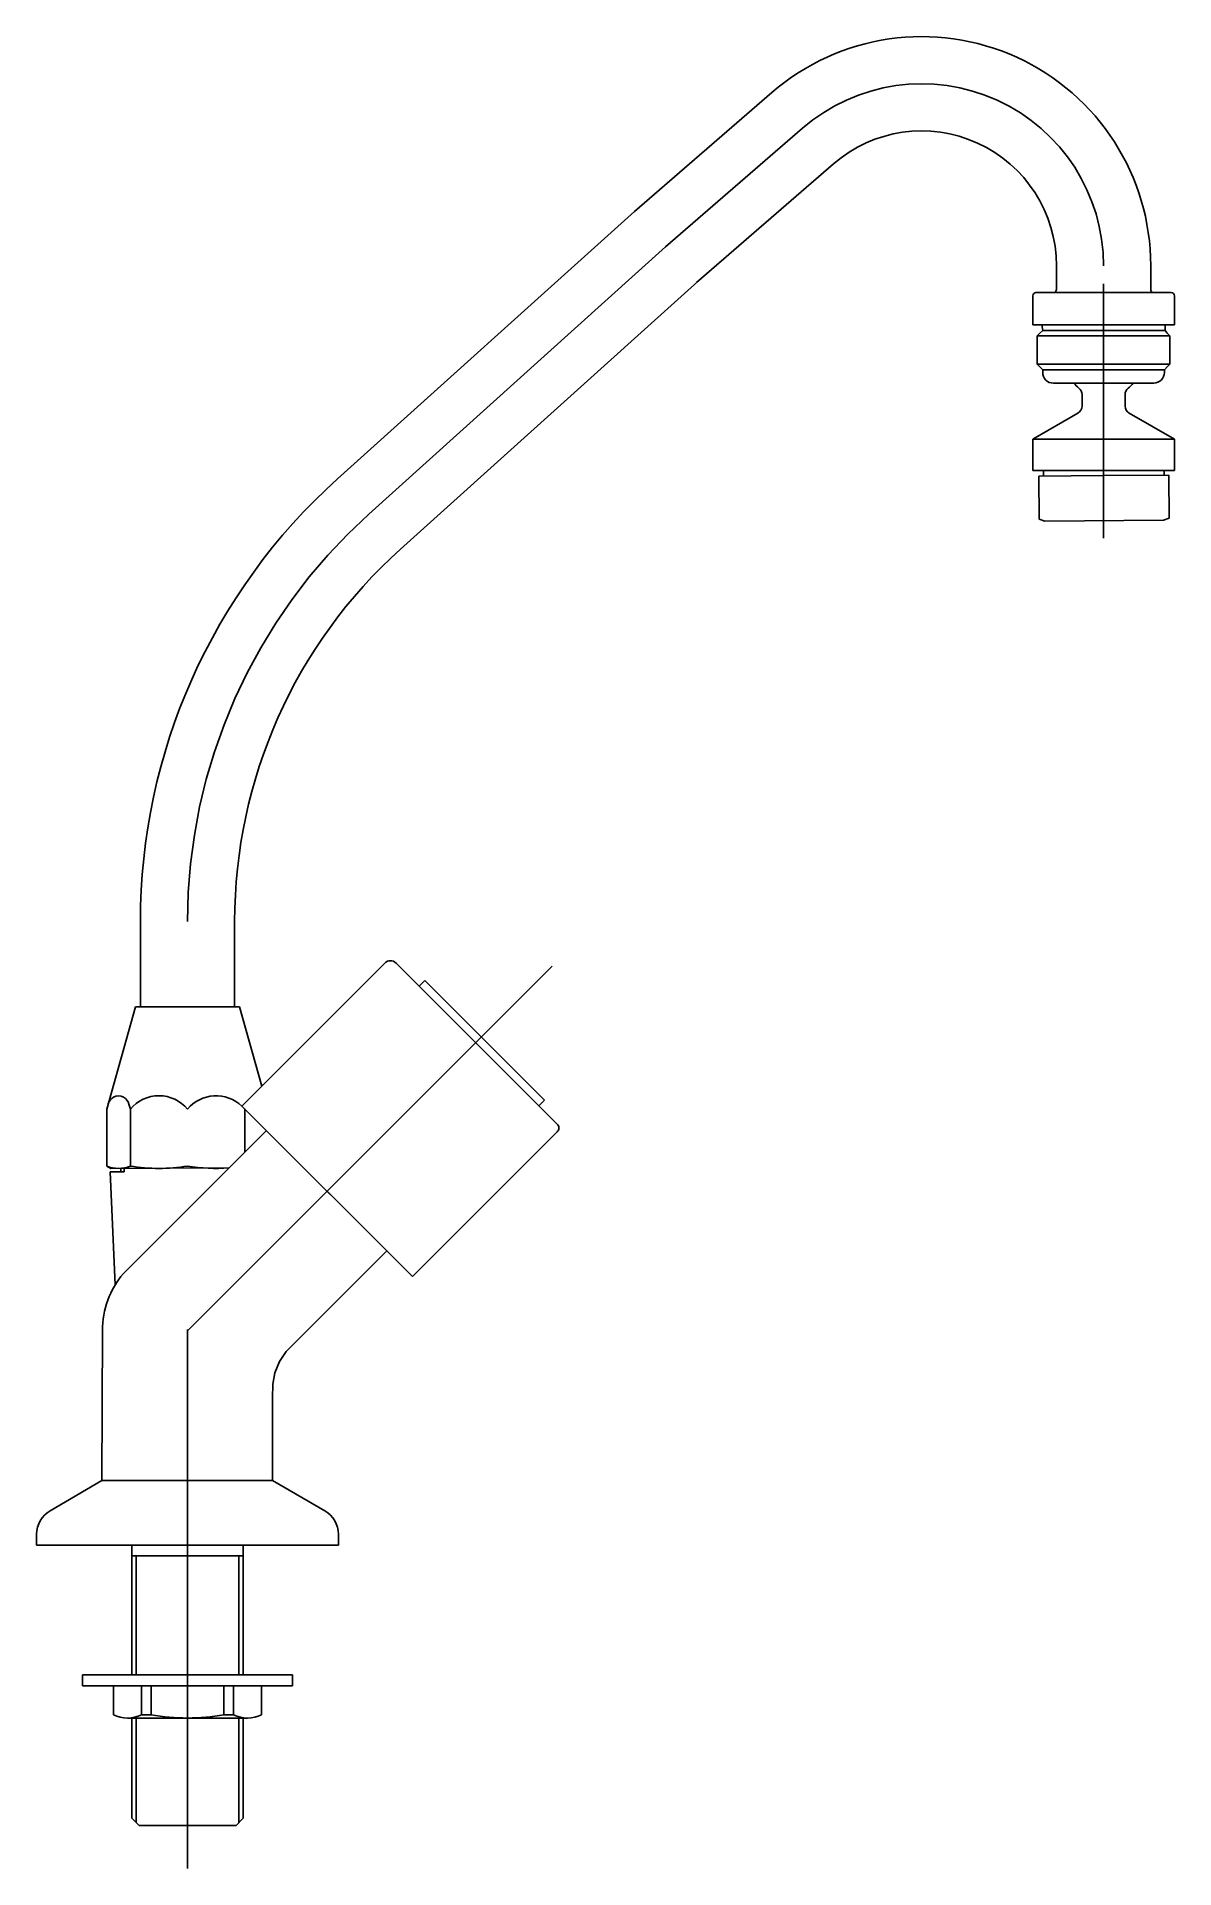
# Model space of a CAD drawing. Extents: x 78.581 to 78.792, y -30.986 to -30.646.
import ezdxf

# ---------------------------------------------------------------- set-up
doc = ezdxf.new("R2010")
doc.units = 0
doc.header["$LTSCALE"] = 0.2
doc.header["$MEASUREMENT"] = 0
doc.linetypes.add('AXES', pattern=[0.54, 0.3, -0.08, 0.08, -0.08])
doc.linetypes.add('CONTINU', pattern=[0])
doc.layers.get('0').update_dxf_attribs({"linetype": 'CONTINUOUS'})
doc.layers.add('DECA_EIXOS', color=5, linetype='AXES')

msp = doc.modelspace()

# ---------------------------------------------------------------- linework, layer by layer
at = {"linetype": 'CONTINU'}
for points in [[(78.78745, -30.68863, 0.642715), (78.71711, -30.65652)], [(78.76995, -30.68863, 0.642718), (78.72858, -30.66974)], [(78.76935, -30.69363, 0.41421), (78.76995, -30.69303)], [(78.78745, -30.69303, 0.415448), (78.78805, -30.69363)], [(78.76616, -30.69363, 0.414211), (78.76556, -30.69423)], [(78.79184, -30.69423, 0.414145), (78.79124, -30.69363)], [(78.7674, -30.70843, 0.414214), (78.7694, -30.71043)], [(78.788, -30.71043, 0.414177), (78.79, -30.70843)], [(78.77318, -30.71043, 0.045663), (78.77412, -30.71135)], [(78.7747, -30.71254, 0.233456), (78.77412, -30.71135)], [(78.78326, -30.71136, 0.231299), (78.7827, -30.71254)], [(78.78326, -30.71136, 0.045659), (78.78422, -30.71043)], [(78.77395, -30.71599, 0.267952), (78.7747, -30.71469)], [(78.7827, -30.71469, 0.267941), (78.78345, -30.71599)], [(78.63651, -30.72821, 0.212567), (78.59995, -30.81033)], [(78.64822, -30.74122, 0.212557), (78.61745, -30.81033)], [(78.64742, -30.81803, 0.414208), (78.6453, -30.81803)], [(78.59498, -30.84291, 0.185708), (78.594, -30.84407)], [(78.59681, -30.8429, 0.283757), (78.59498, -30.84291)], [(78.59787, -30.84437, 0.224058), (78.59681, -30.8429)], [(78.6087, -30.84513, 0.468801), (78.59809, -30.84513)], [(78.61877, -30.84456, 0.434584), (78.6087, -30.84513)], [(78.67731, -30.84933, 0.414223), (78.67731, -30.84792)], [(78.5937, -30.8557, 0.197187), (78.59809, -30.8557)], [(78.59809, -30.8557, 0.081682), (78.6087, -30.8557)], [(78.6087, -30.8557, 0.059124), (78.6164, -30.85605)], [(78.59681, -30.87563, 0.178737), (78.5929, -30.88622)], [(78.5832, -30.91969, 0.267946), (78.5807, -30.92402)], [(78.6367, -30.92402, 0.267959), (78.6342, -30.91969)], [(78.59495, -30.95751, 0.229734), (78.60017, -30.95751)], [(78.60195, -30.95751, 0.088888), (78.61545, -30.95751)], [(78.61723, -30.95751, 0.22973), (78.62245, -30.95751)]]:
    msp.add_lwpolyline(points, format="xyb", dxfattribs=at)
for points in [[(78.71711, -30.65652), (78.69167, -30.67855)], [(78.72858, -30.66974), (78.70313, -30.69178)], [(78.69167, -30.67855), (78.63651, -30.72821)], [(78.76995, -30.69303), (78.76995, -30.68863)], [(78.78745, -30.69303), (78.78745, -30.68863)], [(78.70338, -30.69155), (78.64822, -30.74122)], [(78.76556, -30.69963), (78.76556, -30.69423)], [(78.7787, -30.69363), (78.76616, -30.69363)], [(78.79124, -30.69363), (78.7787, -30.69363)], [(78.79184, -30.69963), (78.79184, -30.69423)], [(78.7787, -30.69963), (78.76556, -30.69963)], [(78.7674, -30.70063), (78.76724, -30.69963)], [(78.79184, -30.69963), (78.7787, -30.69963)], [(78.79016, -30.70063), (78.79016, -30.69963)], [(78.7664, -30.70163), (78.7669, -30.70113)], [(78.7664, -30.70163), (78.791, -30.70163)], [(78.7664, -30.70693), (78.7664, -30.70163)], [(78.7669, -30.70113), (78.7674, -30.70063)], [(78.7674, -30.70063), (78.79016, -30.70063)], [(78.7905, -30.70113), (78.79016, -30.70063)], [(78.791, -30.70163), (78.7905, -30.70113)], [(78.791, -30.70693), (78.791, -30.70163)], [(78.791, -30.70693), (78.7664, -30.70693)], [(78.7669, -30.70743), (78.7664, -30.70693)], [(78.7905, -30.70743), (78.791, -30.70693)], [(78.7674, -30.70793), (78.7669, -30.70743)], [(78.7674, -30.70843), (78.7674, -30.70793)], [(78.79, -30.70793), (78.7674, -30.70793)], [(78.79, -30.70793), (78.7905, -30.70743)], [(78.79, -30.70843), (78.79, -30.70793)], [(78.7787, -30.71043), (78.7694, -30.71043)], [(78.7747, -30.71469), (78.7747, -30.71254)], [(78.7787, -30.71043), (78.788, -30.71043)], [(78.7827, -30.71469), (78.7827, -30.71254)], [(78.77395, -30.71599), (78.76556, -30.72083)], [(78.79184, -30.72083), (78.78345, -30.71599)], [(78.76556, -30.72664), (78.76556, -30.72083)], [(78.76556, -30.72083), (78.79184, -30.72083)], [(78.79184, -30.72664), (78.79184, -30.72083)], [(78.76556, -30.72664), (78.7787, -30.72664)], [(78.76754, -30.72664), (78.76755, -30.72766)], [(78.7787, -30.72664), (78.79184, -30.72664)], [(78.78994, -30.72664), (78.78995, -30.72748)], [(78.7667, -30.72766), (78.7787, -30.72756)], [(78.7667, -30.72766), (78.76676, -30.73566)], [(78.7787, -30.72756), (78.7908, -30.72747)], [(78.7908, -30.72747), (78.79086, -30.73547)], [(78.76676, -30.73566), (78.76781, -30.73605)], [(78.76781, -30.73605), (78.78981, -30.73588)], [(78.78981, -30.73588), (78.79086, -30.73547)], [(78.59995, -30.82613), (78.59995, -30.81033)], [(78.61745, -30.82613), (78.61745, -30.81033)], [(78.61877, -30.84456), (78.6453, -30.81803)], [(78.67731, -30.84792), (78.64742, -30.81803)], [(78.65171, -30.82232), (78.65277, -30.82126)], [(78.67498, -30.84346), (78.65277, -30.82126)], [(78.5937, -30.84513), (78.59905, -30.82613)], [(78.59905, -30.82613), (78.61835, -30.82613)], [(78.61835, -30.82613), (78.62249, -30.84084)], [(78.5937, -30.8557), (78.5937, -30.84513)], [(78.59777, -30.844), (78.59809, -30.84513)], [(78.59809, -30.8557), (78.59809, -30.84513)], [(78.65044, -30.8762), (78.61877, -30.84456)], [(78.61931, -30.85313), (78.61931, -30.84507)], [(78.67392, -30.84452), (78.67498, -30.84346)], [(78.59681, -30.87563), (78.62334, -30.8491)], [(78.65044, -30.8762), (78.67731, -30.84933)], [(78.64568, -30.87145), (78.62497, -30.85076)], [(78.59445, -30.85613), (78.5937, -30.8557)], [(78.59445, -30.85613), (78.6164, -30.85605)], [(78.5963, -30.85612), (78.5963, -30.85674)], [(78.59695, -30.85604), (78.59695, -30.85674)], [(78.59527, -30.87776), (78.59435, -30.85674)], [(78.59695, -30.85674), (78.59435, -30.85674)], [(78.59562, -30.85674), (78.59435, -30.85674)], [(78.62701, -30.89012), (78.64568, -30.87145)], [(78.5929, -30.88622), (78.59283, -30.91402)], [(78.62452, -30.89615), (78.6249, -30.89403), (78.62576, -30.89195), (78.62701, -30.89012)], [(78.62452, -30.89615), (78.6245, -30.89877)], [(78.6245, -30.89877), (78.6245, -30.89998)], [(78.6245, -30.90099), (78.6245, -30.89998)], [(78.6245, -30.90099), (78.6245, -30.91402)], [(78.5832, -30.91969), (78.59283, -30.91402)], [(78.6245, -30.91402), (78.59283, -30.91402)], [(78.6342, -30.91969), (78.6245, -30.91402)], [(78.5807, -30.92601), (78.5807, -30.92402)], [(78.6367, -30.92602), (78.6367, -30.92402)], [(78.5807, -30.92601), (78.6367, -30.92602)], [(78.59837, -30.92602), (78.59837, -30.95011)], [(78.61902, -30.95011), (78.61902, -30.92602)], [(78.59837, -30.92802), (78.61902, -30.92802)], [(78.59917, -30.95011), (78.59917, -30.92802)], [(78.61822, -30.95011), (78.61822, -30.92802)], [(78.59837, -30.95011), (78.5892, -30.95011)], [(78.5892, -30.95211), (78.5892, -30.95011)], [(78.6087, -30.95011), (78.5892, -30.95011)], [(78.6087, -30.95011), (78.6282, -30.95011)], [(78.6282, -30.95211), (78.6282, -30.95011)], [(78.6087, -30.95211), (78.5892, -30.95211)], [(78.59495, -30.95751), (78.59495, -30.95211)], [(78.60017, -30.95751), (78.60017, -30.95211)], [(78.60195, -30.95751), (78.60195, -30.95211)], [(78.6087, -30.95211), (78.6282, -30.95211)], [(78.61545, -30.95751), (78.61545, -30.95211)], [(78.61723, -30.95751), (78.61723, -30.95211)], [(78.62245, -30.95751), (78.62245, -30.95211)], [(78.6087, -30.95811), (78.59756, -30.95811)], [(78.59837, -30.95806), (78.59837, -30.97669)], [(78.59917, -30.97749), (78.59917, -30.95789)], [(78.60195, -30.95751), (78.60017, -30.95751)], [(78.6087, -30.95811), (78.61984, -30.95811)], [(78.61545, -30.95751), (78.61723, -30.95751)], [(78.61822, -30.97749), (78.61822, -30.95789)], [(78.61902, -30.97669), (78.61902, -30.95806)], [(78.5997, -30.97802), (78.59837, -30.97669)], [(78.5997, -30.97802), (78.6014, -30.97802)], [(78.6087, -30.97802), (78.6014, -30.97802)], [(78.616, -30.97802), (78.6087, -30.97802)], [(78.6177, -30.97802), (78.616, -30.97802)], [(78.6177, -30.97802), (78.61902, -30.97669)]]:
    msp.add_lwpolyline(points, dxfattribs=at)
at = {"layer": 'DECA_EIXOS'}
for points in [[(78.7787, -30.68863, 0.642717), (78.72284, -30.66313)], [(78.64237, -30.73471, 0.212567), (78.6087, -30.81033)]]:
    msp.add_lwpolyline(points, format="xyb", dxfattribs=at)
for points in [[(78.72284, -30.66313), (78.6974, -30.68516)], [(78.6974, -30.68516), (78.64237, -30.73471)], [(78.7787, -30.73917), (78.7787, -30.69197)], [(78.6087, -30.986), (78.6087, -30.81033)], [(78.6087, -30.88629), (78.67636, -30.81862)]]:
    msp.add_lwpolyline(points, dxfattribs=at)

doc.saveas('drawing.dxf')
